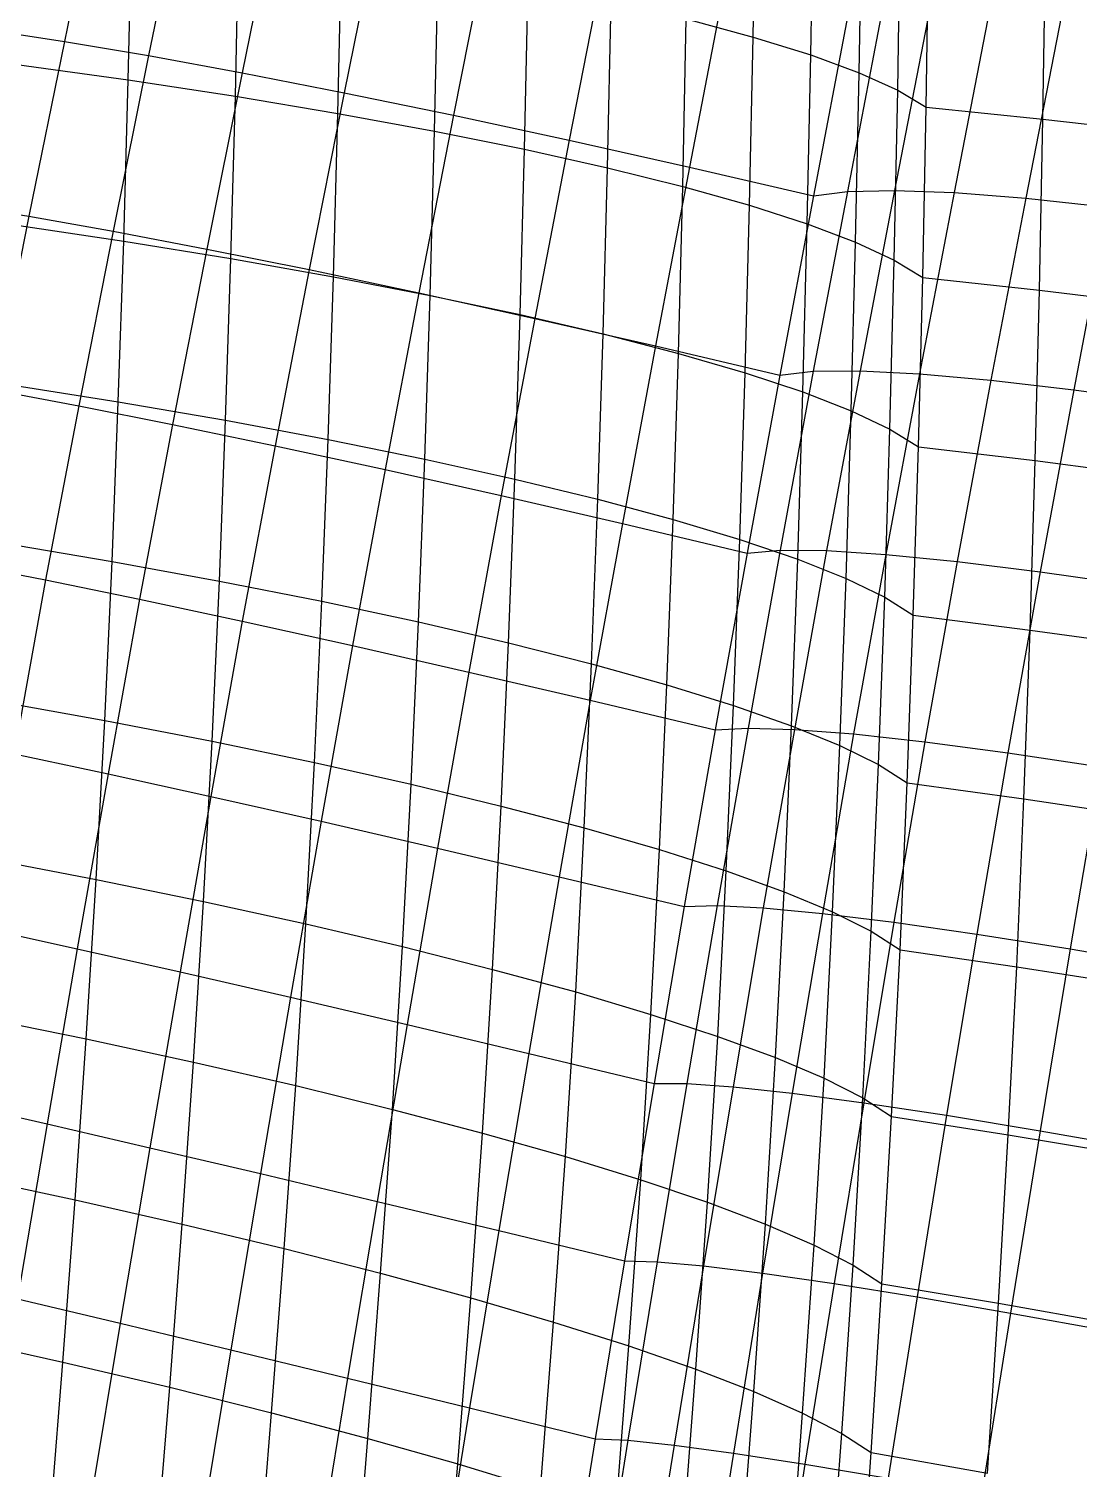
# Model space of a CAD drawing. Extents: x -429 to 429, y -1 to 209.
# Drawn here: x -361.02 to -346.23, y 103.1 to 123.39 of the extents above; entities that cross this region are included whole.
import ezdxf

# ---------------------------------------------------------------- set-up
doc = ezdxf.new("R2010")
doc.units = 0

msp = doc.modelspace()

# ---------------------------------------------------------------- linework, layer by layer
at = {"layer": 'default', "color": 5, "linetype": 'CONTINUOUS'}
for p, q in [((-360.009, 125.689, 125.773), (-360.52, 123.215, 125.459)), ((-358.826, 125.5, 124.365), (-359.336, 123.015, 124.045)), ((-357.51, 125.268, 123.092), (-358.018, 122.772, 122.767)), ((-356.077, 124.997, 121.966), (-356.581, 122.491, 121.639)), ((-354.541, 124.69, 121), (-355.04, 122.173, 120.673)), ((-352.919, 124.349, 120.205), (-353.413, 121.823, 119.879)), ((-351.23, 123.979, 119.589), (-351.718, 121.444, 119.267)), ((-349.491, 123.583, 119.159), (-349.973, 121.04, 118.843)), ((-349.491, 123.583, 119.159), (-349.973, 121.04, 118.843)), ((-349.005, 123.653, 117.307), (-349.494, 121.101, 116.982)), ((-348.336, 123.676, 115.513), (-348.831, 121.116, 115.18)), ((-347.492, 123.652, 113.797), (-347.991, 121.084, 113.455)), ((-346.481, 123.583, 112.178), (-346.982, 121.005, 111.828)), ((-361.557, 123.371, 126.992), (-360.52, 123.215, 125.459)), ((-360.52, 123.215, 125.459), (-361.021, 120.754, 125.152)), ((-360.52, 123.215, 125.459), (-359.336, 123.015, 124.045)), ((-359.336, 123.015, 124.045), (-359.836, 120.543, 123.734)), ((-359.336, 123.015, 124.045), (-358.018, 122.772, 122.767)), ((-358.018, 122.772, 122.767), (-358.516, 120.29, 122.452)), ((-358.018, 122.772, 122.767), (-356.581, 122.491, 121.639)), ((-356.581, 122.491, 121.639), (-357.075, 119.999, 121.321)), ((-356.581, 122.491, 121.639), (-355.04, 122.173, 120.673)), ((-355.04, 122.173, 120.673), (-355.53, 119.671, 120.354)), ((-355.04, 122.173, 120.673), (-353.413, 121.823, 119.879)), ((-353.413, 121.823, 119.879), (-353.897, 119.312, 119.562)), ((-353.413, 121.823, 119.879), (-351.718, 121.444, 119.267)), ((-351.718, 121.444, 119.267), (-352.196, 118.925, 118.953)), ((-351.718, 121.444, 119.267), (-349.973, 121.04, 118.843)), ((-362.057, 120.92, 126.692), (-361.021, 120.754, 125.152)), ((-349.973, 121.04, 118.843), (-350.445, 118.515, 118.535)), ((-349.973, 121.04, 118.843), (-350.445, 118.515, 118.535)), ((-349.494, 121.101, 116.982), (-349.975, 118.567, 116.666)), ((-349.973, 121.04, 118.843), (-349.494, 121.101, 116.982)), ((-349.494, 121.101, 116.982), (-348.831, 121.116, 115.18)), ((-348.831, 121.116, 115.18), (-349.317, 118.572, 114.855)), ((-348.831, 121.116, 115.18), (-347.991, 121.084, 113.455)), ((-347.991, 121.084, 113.455), (-348.48, 118.53, 113.122)), ((-347.991, 121.084, 113.455), (-346.982, 121.005, 111.828)), ((-346.982, 121.005, 111.828), (-347.473, 118.441, 111.487)), ((-346.982, 121.005, 111.828), (-345.816, 120.88, 110.316)), ((-361.021, 120.754, 125.152), (-361.505, 118.304, 124.862)), ((-361.021, 120.754, 125.152), (-359.836, 120.543, 123.734)), ((-345.816, 120.88, 110.316), (-346.307, 118.306, 109.969)), ((-359.836, 120.543, 123.734), (-360.319, 118.082, 123.438)), ((-359.836, 120.543, 123.734), (-358.516, 120.29, 122.452)), ((-358.516, 120.29, 122.452), (-358.997, 117.82, 122.153)), ((-358.516, 120.29, 122.452), (-357.075, 119.999, 121.321)), ((-357.075, 119.999, 121.321), (-357.553, 117.519, 121.02)), ((-357.075, 119.999, 121.321), (-355.53, 119.671, 120.354)), ((-355.53, 119.671, 120.354), (-356.005, 117.183, 120.052)), ((-355.53, 119.671, 120.354), (-353.897, 119.312, 119.562)), ((-353.897, 119.312, 119.562), (-354.368, 116.817, 119.26)), ((-353.897, 119.312, 119.562), (-352.196, 118.925, 118.953)), ((-352.196, 118.925, 118.953), (-352.662, 116.424, 118.653)), ((-352.196, 118.925, 118.953), (-350.445, 118.515, 118.535)), ((-350.445, 118.515, 118.535), (-350.907, 116.008, 118.238)), ((-350.445, 118.515, 118.535), (-350.907, 116.008, 118.238)), ((-350.445, 118.515, 118.535), (-349.975, 118.567, 116.666)), ((-349.975, 118.567, 116.666), (-350.441, 116.049, 116.361)), ((-349.975, 118.567, 116.666), (-349.317, 118.572, 114.855)), ((-349.317, 118.572, 114.855), (-349.788, 116.043, 114.543)), ((-349.317, 118.572, 114.855), (-348.48, 118.53, 113.122)), ((-348.48, 118.53, 113.122), (-348.953, 115.989, 112.804)), ((-348.48, 118.53, 113.122), (-347.473, 118.441, 111.487)), ((-361.505, 118.304, 124.862), (-360.319, 118.082, 123.438)), ((-347.473, 118.441, 111.487), (-347.947, 115.89, 111.163)), ((-347.473, 118.441, 111.487), (-346.307, 118.306, 109.969)), ((-346.307, 118.306, 109.969), (-346.781, 115.745, 109.638)), ((-346.307, 118.306, 109.969), (-344.996, 118.128, 108.583)), ((-360.319, 118.082, 123.438), (-360.785, 115.63, 123.159)), ((-360.319, 118.082, 123.438), (-358.997, 117.82, 122.153)), ((-358.997, 117.82, 122.153), (-359.462, 115.358, 121.871)), ((-358.997, 117.82, 122.153), (-357.553, 117.519, 121.02)), ((-357.553, 117.519, 121.02), (-358.016, 115.048, 120.735)), ((-357.553, 117.519, 121.02), (-356.005, 117.183, 120.052)), ((-356.005, 117.183, 120.052), (-356.464, 114.705, 119.766)), ((-356.005, 117.183, 120.052), (-354.368, 116.817, 119.26)), ((-354.368, 116.817, 119.26), (-354.824, 114.332, 118.973)), ((-354.368, 116.817, 119.26), (-352.662, 116.424, 118.653)), ((-352.662, 116.424, 118.653), (-353.115, 113.934, 118.366)), ((-352.662, 116.424, 118.653), (-350.907, 116.008, 118.238)), ((-350.907, 116.008, 118.238), (-350.441, 116.049, 116.361)), ((-350.441, 116.049, 116.361), (-350.893, 113.543, 116.07)), ((-350.441, 116.049, 116.361), (-349.788, 116.043, 114.543)), ((-361.971, 115.863, 124.586), (-360.785, 115.63, 123.159)), ((-350.907, 116.008, 118.238), (-351.355, 113.516, 117.953)), ((-350.907, 116.008, 118.238), (-351.355, 113.516, 117.953)), ((-349.788, 116.043, 114.543), (-350.242, 113.524, 114.246)), ((-349.788, 116.043, 114.543), (-348.953, 115.989, 112.804)), ((-348.953, 115.989, 112.804), (-349.409, 113.459, 112.501)), ((-348.953, 115.989, 112.804), (-347.947, 115.89, 111.163)), ((-347.947, 115.89, 111.163), (-348.404, 113.348, 110.854)), ((-347.947, 115.89, 111.163), (-346.781, 115.745, 109.638)), ((-346.781, 115.745, 109.638), (-347.237, 113.192, 109.325)), ((-346.781, 115.745, 109.638), (-345.468, 115.557, 108.248)), ((-360.785, 115.63, 123.159), (-361.23, 113.179, 122.9)), ((-360.785, 115.63, 123.159), (-359.462, 115.358, 121.871)), ((-359.462, 115.358, 121.871), (-359.906, 112.897, 121.609)), ((-359.462, 115.358, 121.871), (-358.016, 115.048, 120.735)), ((-358.016, 115.048, 120.735), (-358.459, 112.579, 120.471)), ((-358.016, 115.048, 120.735), (-356.464, 114.705, 119.766)), ((-356.464, 114.705, 119.766), (-356.907, 112.229, 119.499)), ((-356.464, 114.705, 119.766), (-354.824, 114.332, 118.973)), ((-354.824, 114.332, 118.973), (-355.265, 111.851, 118.704)), ((-354.824, 114.332, 118.973), (-353.115, 113.934, 118.366)), ((-353.115, 113.934, 118.366), (-353.554, 111.449, 118.096)), ((-353.115, 113.934, 118.366), (-351.355, 113.516, 117.953)), ((-351.355, 113.516, 117.953), (-351.791, 111.028, 117.68)), ((-351.355, 113.516, 117.953), (-351.791, 111.028, 117.68)), ((-351.355, 113.516, 117.953), (-350.893, 113.543, 116.07)), ((-350.893, 113.543, 116.07), (-351.33, 111.041, 115.793)), ((-350.893, 113.543, 116.07), (-350.242, 113.524, 114.246)), ((-350.242, 113.524, 114.246), (-350.679, 111.009, 113.965)), ((-350.242, 113.524, 114.246), (-349.409, 113.459, 112.501)), ((-349.409, 113.459, 112.501), (-349.846, 110.93, 112.216)), ((-349.409, 113.459, 112.501), (-348.404, 113.348, 110.854)), ((-348.404, 113.348, 110.854), (-348.84, 110.807, 110.566)), ((-348.404, 113.348, 110.854), (-347.237, 113.192, 109.325)), ((-361.23, 113.179, 122.9), (-359.906, 112.897, 121.609)), ((-347.237, 113.192, 109.325), (-347.673, 110.641, 109.033)), ((-347.237, 113.192, 109.325), (-345.923, 112.994, 107.931)), ((-359.906, 112.897, 121.609), (-360.339, 110.434, 121.358)), ((-359.906, 112.897, 121.609), (-358.459, 112.579, 120.471)), ((-345.923, 112.994, 107.931), (-346.358, 110.433, 107.636)), ((-358.459, 112.579, 120.471), (-358.892, 110.108, 120.217)), ((-358.459, 112.579, 120.471), (-356.907, 112.229, 119.499)), ((-356.907, 112.229, 119.499), (-357.338, 109.75, 119.243)), ((-356.907, 112.229, 119.499), (-355.265, 111.851, 118.704)), ((-355.265, 111.851, 118.704), (-355.695, 109.366, 118.446)), ((-355.265, 111.851, 118.704), (-353.554, 111.449, 118.096)), ((-353.554, 111.449, 118.096), (-353.982, 108.96, 117.836)), ((-353.554, 111.449, 118.096), (-351.791, 111.028, 117.68)), ((-351.791, 111.028, 117.68), (-352.217, 108.536, 117.419)), ((-351.791, 111.028, 117.68), (-352.217, 108.536, 117.419)), ((-351.791, 111.028, 117.68), (-351.33, 111.041, 115.793)), ((-351.33, 111.041, 115.793), (-351.756, 108.536, 115.527)), ((-351.33, 111.041, 115.793), (-350.679, 111.009, 113.965)), ((-350.679, 111.009, 113.965), (-351.105, 108.49, 113.695)), ((-350.679, 111.009, 113.965), (-349.846, 110.93, 112.216)), ((-349.846, 110.93, 112.216), (-350.271, 108.4, 111.942)), ((-349.846, 110.93, 112.216), (-348.84, 110.807, 110.566)), ((-348.84, 110.807, 110.566), (-349.265, 108.265, 110.289)), ((-348.84, 110.807, 110.566), (-347.673, 110.641, 109.033)), ((-361.664, 110.726, 122.652), (-360.339, 110.434, 121.358)), ((-347.673, 110.641, 109.033), (-348.098, 108.088, 108.753)), ((-347.673, 110.641, 109.033), (-346.358, 110.433, 107.636)), ((-360.339, 110.434, 121.358), (-360.764, 107.968, 121.116)), ((-360.339, 110.434, 121.358), (-358.892, 110.108, 120.217)), ((-346.358, 110.433, 107.636), (-346.782, 107.87, 107.353)), ((-346.358, 110.433, 107.636), (-344.91, 110.186, 106.39)), ((-358.892, 110.108, 120.217), (-359.316, 107.632, 119.973)), ((-358.892, 110.108, 120.217), (-357.338, 109.75, 119.243)), ((-357.338, 109.75, 119.243), (-357.761, 107.267, 118.996)), ((-357.338, 109.75, 119.243), (-355.695, 109.366, 118.446)), ((-355.695, 109.366, 118.446), (-356.117, 106.876, 118.197)), ((-355.695, 109.366, 118.446), (-353.982, 108.96, 117.836)), ((-353.982, 108.96, 117.836), (-354.401, 106.464, 117.585)), ((-353.982, 108.96, 117.836), (-352.217, 108.536, 117.419)), ((-352.217, 108.536, 117.419), (-352.635, 106.036, 117.166)), ((-352.217, 108.536, 117.419), (-352.635, 106.036, 117.166)), ((-352.217, 108.536, 117.419), (-351.756, 108.536, 115.527)), ((-351.756, 108.536, 115.527), (-352.173, 106.024, 115.271)), ((-351.756, 108.536, 115.527), (-351.105, 108.49, 113.695)), ((-351.105, 108.49, 113.695), (-351.522, 105.966, 113.434)), ((-351.105, 108.49, 113.695), (-350.271, 108.4, 111.942)), ((-350.271, 108.4, 111.942), (-350.688, 105.864, 111.678)), ((-350.271, 108.4, 111.942), (-349.265, 108.265, 110.289)), ((-362.089, 108.27, 122.412), (-360.764, 107.968, 121.116)), ((-349.265, 108.265, 110.289), (-349.682, 105.718, 110.021)), ((-349.265, 108.265, 110.289), (-348.098, 108.088, 108.753)), ((-360.764, 107.968, 121.116), (-361.181, 105.503, 120.88)), ((-360.764, 107.968, 121.116), (-359.316, 107.632, 119.973)), ((-348.098, 108.088, 108.753), (-348.514, 105.531, 108.482)), ((-348.098, 108.088, 108.753), (-346.782, 107.87, 107.353)), ((-346.782, 107.87, 107.353), (-347.197, 105.303, 107.079)), ((-346.782, 107.87, 107.353), (-345.333, 107.615, 106.104)), ((-359.316, 107.632, 119.973), (-359.733, 105.158, 119.735)), ((-359.316, 107.632, 119.973), (-357.761, 107.267, 118.996)), ((-357.761, 107.267, 118.996), (-358.177, 104.784, 118.756)), ((-357.761, 107.267, 118.996), (-356.117, 106.876, 118.197)), ((-356.117, 106.876, 118.197), (-356.532, 104.386, 117.955)), ((-356.117, 106.876, 118.197), (-354.401, 106.464, 117.585)), ((-354.401, 106.464, 117.585), (-354.815, 103.968, 117.341)), ((-354.401, 106.464, 117.585), (-352.635, 106.036, 117.166)), ((-352.635, 106.036, 117.166), (-353.046, 103.533, 116.92)), ((-352.635, 106.036, 117.166), (-353.046, 103.533, 116.92)), ((-352.635, 106.036, 117.166), (-352.173, 106.024, 115.271)), ((-352.173, 106.024, 115.271), (-352.585, 103.51, 115.021)), ((-352.173, 106.024, 115.271), (-351.522, 105.966, 113.434)), ((-351.522, 105.966, 113.434), (-351.933, 103.442, 113.181)), ((-351.522, 105.966, 113.434), (-350.688, 105.864, 111.678)), ((-350.688, 105.864, 111.678), (-351.099, 103.329, 111.421)), ((-350.688, 105.864, 111.678), (-349.682, 105.718, 110.021)), ((-349.682, 105.718, 110.021), (-350.092, 103.172, 109.761)), ((-349.682, 105.718, 110.021), (-348.514, 105.531, 108.482)), ((-361.181, 105.503, 120.88), (-359.733, 105.158, 119.735)), ((-348.514, 105.531, 108.482), (-348.923, 102.975, 108.219)), ((-348.514, 105.531, 108.482), (-347.197, 105.303, 107.079)), ((-347.197, 105.303, 107.079), (-347.606, 102.738, 106.814)), ((-347.197, 105.303, 107.079), (-345.747, 105.039, 105.828)), ((-359.733, 105.158, 119.735), (-360.142, 102.698, 119.505)), ((-359.733, 105.158, 119.735), (-358.177, 104.784, 118.756)), ((-358.177, 104.784, 118.756), (-358.586, 102.316, 118.524)), ((-358.177, 104.784, 118.756), (-356.532, 104.386, 117.955)), ((-356.532, 104.386, 117.955), (-356.939, 101.91, 117.72)), ((-356.532, 104.386, 117.955), (-354.815, 103.968, 117.341)), ((-354.815, 103.968, 117.341), (-355.221, 101.485, 117.104)), ((-354.815, 103.968, 117.341), (-353.046, 103.533, 116.92)), ((-353.046, 103.533, 116.92), (-353.451, 101.046, 116.681)), ((-353.046, 103.533, 116.92), (-353.451, 101.046, 116.681)), ((-353.046, 103.533, 116.92), (-352.585, 103.51, 115.021)), ((-352.585, 103.51, 115.021), (-352.988, 101.011, 114.778)), ((-352.585, 103.51, 115.021), (-351.933, 103.442, 113.181)), ((-351.933, 103.442, 113.181), (-352.337, 100.932, 112.935)), ((-351.933, 103.442, 113.181), (-351.099, 103.329, 111.421)), ((-351.099, 103.329, 111.421), (-351.502, 100.808, 111.172)), ((-351.099, 103.329, 111.421), (-350.092, 103.172, 109.761)), ((-350.092, 103.172, 109.761), (-350.495, 100.642, 109.508)), ((-350.092, 103.172, 109.761), (-348.923, 102.975, 108.219))]:
    msp.add_line(p, q, dxfattribs=at)
at = {"layer": 'default', "color": 3, "linetype": 'CONTINUOUS'}
for p, q in [((-350.823, 123.276, 154.652), (-350.784, 125.656, 154.511)), ((-350.01, 123.023, 153.237), (-349.971, 125.412, 153.096)), ((-349.329, 122.772, 151.756), (-349.29, 125.169, 151.614)), ((-359.623, 122.672, 161.989), (-359.571, 124.955, 161.864)), ((-348.786, 122.526, 150.221), (-348.747, 124.929, 150.079)), ((-358.112, 122.441, 161.308), (-358.061, 124.739, 161.182)), ((-348.385, 122.286, 148.644), (-348.347, 124.695, 148.501)), ((-348.385, 122.286, 148.644), (-348.347, 124.695, 148.501)), ((-356.671, 122.2, 160.499), (-356.62, 124.512, 160.372)), ((-346.742, 122.12, 148.165), (-346.704, 124.542, 148.022)), ((-355.31, 121.95, 159.568), (-355.259, 124.275, 159.44)), ((-354.04, 121.694, 158.522), (-353.989, 124.032, 158.394)), ((-352.871, 121.433, 157.369), (-352.821, 123.783, 157.24)), ((-351.813, 121.17, 156.12), (-351.763, 123.53, 155.99)), ((-351.763, 123.53, 155.99), (-350.823, 123.276, 154.652)), ((-350.874, 120.907, 154.782), (-350.823, 123.276, 154.652)), ((-350.823, 123.276, 154.652), (-350.01, 123.023, 153.237)), ((-350.06, 120.645, 153.368), (-350.01, 123.023, 153.237)), ((-350.01, 123.023, 153.237), (-349.329, 122.772, 151.756)), ((-361.19, 122.89, 162.536), (-359.623, 122.672, 161.989)), ((-349.379, 120.386, 151.887), (-349.329, 122.772, 151.756)), ((-349.329, 122.772, 151.756), (-348.786, 122.526, 150.221)), ((-359.685, 120.399, 162.104), (-359.623, 122.672, 161.989)), ((-359.623, 122.672, 161.989), (-358.112, 122.441, 161.308)), ((-358.175, 120.154, 161.424), (-358.112, 122.441, 161.308)), ((-358.112, 122.441, 161.308), (-356.671, 122.2, 160.499)), ((-348.835, 120.134, 150.352), (-348.786, 122.526, 150.221)), ((-348.786, 122.526, 150.221), (-348.385, 122.286, 148.644)), ((-356.733, 119.898, 160.615), (-356.671, 122.2, 160.499)), ((-356.671, 122.2, 160.499), (-355.31, 121.95, 159.568)), ((-348.434, 119.889, 148.775), (-348.385, 122.286, 148.644)), ((-348.434, 119.889, 148.775), (-348.385, 122.286, 148.644)), ((-348.385, 122.286, 148.644), (-346.742, 122.12, 148.165)), ((-355.372, 119.635, 159.685), (-355.31, 121.95, 159.568)), ((-355.31, 121.95, 159.568), (-354.04, 121.694, 158.522)), ((-346.79, 119.709, 148.298), (-346.742, 122.12, 148.165)), ((-346.742, 122.12, 148.165), (-345.149, 121.941, 147.546)), ((-354.102, 119.366, 158.64), (-354.04, 121.694, 158.522)), ((-354.04, 121.694, 158.522), (-352.871, 121.433, 157.369)), ((-352.934, 119.094, 157.488), (-352.871, 121.433, 157.369)), ((-352.871, 121.433, 157.369), (-351.813, 121.17, 156.12)), ((-351.875, 118.82, 156.238), (-351.813, 121.17, 156.12)), ((-351.813, 121.17, 156.12), (-350.874, 120.907, 154.782)), ((-350.935, 118.547, 154.901), (-350.874, 120.907, 154.782)), ((-350.874, 120.907, 154.782), (-350.06, 120.645, 153.368)), ((-361.253, 120.633, 162.651), (-359.685, 120.399, 162.104)), ((-350.121, 118.277, 153.487), (-350.06, 120.645, 153.368)), ((-350.06, 120.645, 153.368), (-349.379, 120.386, 151.887)), ((-359.761, 118.138, 162.208), (-359.685, 120.399, 162.104)), ((-359.685, 120.399, 162.104), (-358.175, 120.154, 161.424)), ((-349.44, 118.011, 152.007), (-349.379, 120.386, 151.887)), ((-349.379, 120.386, 151.887), (-348.835, 120.134, 150.352)), ((-358.25, 117.877, 161.528), (-358.175, 120.154, 161.424)), ((-358.175, 120.154, 161.424), (-356.733, 119.898, 160.615)), ((-348.896, 117.753, 150.472), (-348.835, 120.134, 150.352)), ((-348.835, 120.134, 150.352), (-348.434, 119.889, 148.775)), ((-356.808, 117.607, 160.72), (-356.733, 119.898, 160.615)), ((-356.733, 119.898, 160.615), (-355.372, 119.635, 159.685)), ((-348.494, 117.504, 148.895), (-348.434, 119.889, 148.775)), ((-348.494, 117.504, 148.895), (-348.434, 119.889, 148.775)), ((-348.434, 119.889, 148.775), (-346.79, 119.709, 148.298)), ((-346.85, 117.309, 148.418), (-346.79, 119.709, 148.298)), ((-346.79, 119.709, 148.298), (-345.198, 119.517, 147.679)), ((-355.447, 117.331, 159.79), (-355.372, 119.635, 159.685)), ((-355.372, 119.635, 159.685), (-354.102, 119.366, 158.64)), ((-354.177, 117.049, 158.746), (-354.102, 119.366, 158.64)), ((-354.102, 119.366, 158.64), (-352.934, 119.094, 157.488)), ((-353.008, 116.765, 157.594), (-352.934, 119.094, 157.488)), ((-352.934, 119.094, 157.488), (-351.875, 118.82, 156.238)), ((-351.95, 116.481, 156.345), (-351.875, 118.82, 156.238)), ((-351.875, 118.82, 156.238), (-350.935, 118.547, 154.901)), ((-351.009, 116.198, 155.009), (-350.935, 118.547, 154.901)), ((-350.935, 118.547, 154.901), (-350.121, 118.277, 153.487)), ((-361.329, 118.388, 162.754), (-359.761, 118.138, 162.208)), ((-359.849, 115.889, 162.299), (-359.761, 118.138, 162.208)), ((-359.761, 118.138, 162.208), (-358.25, 117.877, 161.528)), ((-350.195, 115.92, 153.595), (-350.121, 118.277, 153.487)), ((-350.121, 118.277, 153.487), (-349.44, 118.011, 152.007)), ((-358.338, 115.612, 161.62), (-358.25, 117.877, 161.528)), ((-358.25, 117.877, 161.528), (-356.808, 117.607, 160.72)), ((-349.513, 115.647, 152.115), (-349.44, 118.011, 152.007)), ((-349.44, 118.011, 152.007), (-348.896, 117.753, 150.472)), ((-348.969, 115.384, 150.58), (-348.896, 117.753, 150.472)), ((-348.896, 117.753, 150.472), (-348.494, 117.504, 148.895)), ((-356.897, 115.328, 160.813), (-356.808, 117.607, 160.72)), ((-356.808, 117.607, 160.72), (-355.447, 117.331, 159.79)), ((-348.567, 115.131, 149.002), (-348.494, 117.504, 148.895)), ((-348.567, 115.131, 149.002), (-348.494, 117.504, 148.895)), ((-348.494, 117.504, 148.895), (-346.85, 117.309, 148.418)), ((-355.535, 115.037, 159.883), (-355.447, 117.331, 159.79)), ((-355.447, 117.331, 159.79), (-354.177, 117.049, 158.746)), ((-346.923, 114.921, 148.526), (-346.85, 117.309, 148.418)), ((-346.85, 117.309, 148.418), (-345.258, 117.103, 147.8)), ((-354.265, 114.742, 158.839), (-354.177, 117.049, 158.746)), ((-354.177, 117.049, 158.746), (-353.008, 116.765, 157.594)), ((-353.096, 114.447, 157.688), (-353.008, 116.765, 157.594)), ((-353.008, 116.765, 157.594), (-351.95, 116.481, 156.345)), ((-352.038, 114.152, 156.44), (-351.95, 116.481, 156.345)), ((-351.95, 116.481, 156.345), (-351.009, 116.198, 155.009)), ((-361.418, 116.155, 162.845), (-359.849, 115.889, 162.299)), ((-351.097, 113.86, 155.103), (-351.009, 116.198, 155.009)), ((-351.009, 116.198, 155.009), (-350.195, 115.92, 153.595)), ((-359.953, 113.649, 162.377), (-359.849, 115.889, 162.299)), ((-359.849, 115.889, 162.299), (-358.338, 115.612, 161.62)), ((-350.283, 113.574, 153.689), (-350.195, 115.92, 153.595)), ((-350.195, 115.92, 153.595), (-349.513, 115.647, 152.115)), ((-349.601, 113.296, 152.209), (-349.513, 115.647, 152.115)), ((-349.513, 115.647, 152.115), (-348.969, 115.384, 150.58)), ((-358.442, 113.356, 161.698), (-358.338, 115.612, 161.62)), ((-358.338, 115.612, 161.62), (-356.897, 115.328, 160.813)), ((-357.001, 113.056, 160.891), (-356.897, 115.328, 160.813)), ((-356.897, 115.328, 160.813), (-355.535, 115.037, 159.883)), ((-349.056, 113.027, 150.674), (-348.969, 115.384, 150.58)), ((-348.969, 115.384, 150.58), (-348.567, 115.131, 149.002)), ((-355.639, 112.751, 159.962), (-355.535, 115.037, 159.883)), ((-355.535, 115.037, 159.883), (-354.265, 114.742, 158.839)), ((-348.653, 112.771, 149.096), (-348.567, 115.131, 149.002)), ((-348.653, 112.771, 149.096), (-348.567, 115.131, 149.002)), ((-348.567, 115.131, 149.002), (-346.923, 114.921, 148.526)), ((-347.009, 112.545, 148.62), (-346.923, 114.921, 148.526)), ((-346.923, 114.921, 148.526), (-345.33, 114.701, 147.908)), ((-354.369, 112.443, 158.918), (-354.265, 114.742, 158.839)), ((-354.265, 114.742, 158.839), (-353.096, 114.447, 157.688)), ((-353.2, 112.136, 157.768), (-353.096, 114.447, 157.688)), ((-353.096, 114.447, 157.688), (-352.038, 114.152, 156.44)), ((-352.141, 111.83, 156.519), (-352.038, 114.152, 156.44)), ((-352.038, 114.152, 156.44), (-351.097, 113.86, 155.103)), ((-361.522, 113.933, 162.922), (-359.953, 113.649, 162.377)), ((-351.201, 111.53, 155.183), (-351.097, 113.86, 155.103)), ((-351.097, 113.86, 155.103), (-350.283, 113.574, 153.689)), ((-360.074, 111.41, 162.441), (-359.953, 113.649, 162.377)), ((-359.953, 113.649, 162.377), (-358.442, 113.356, 161.698)), ((-350.386, 111.236, 153.769), (-350.283, 113.574, 153.689)), ((-350.283, 113.574, 153.689), (-349.601, 113.296, 152.209)), ((-358.563, 111.1, 161.762), (-358.442, 113.356, 161.698)), ((-358.442, 113.356, 161.698), (-357.001, 113.056, 160.891)), ((-349.703, 110.952, 152.289), (-349.601, 113.296, 152.209)), ((-349.601, 113.296, 152.209), (-349.056, 113.027, 150.674)), ((-357.122, 110.784, 160.955), (-357.001, 113.056, 160.891)), ((-357.001, 113.056, 160.891), (-355.639, 112.751, 159.962)), ((-349.158, 110.68, 150.753), (-349.056, 113.027, 150.674)), ((-349.056, 113.027, 150.674), (-348.653, 112.771, 149.096)), ((-355.76, 110.465, 160.026), (-355.639, 112.751, 159.962)), ((-355.639, 112.751, 159.962), (-354.369, 112.443, 158.918)), ((-348.754, 110.421, 149.175), (-348.653, 112.771, 149.096)), ((-348.754, 110.421, 149.175), (-348.653, 112.771, 149.096)), ((-348.653, 112.771, 149.096), (-347.009, 112.545, 148.62)), ((-354.49, 110.144, 158.982), (-354.369, 112.443, 158.918)), ((-354.369, 112.443, 158.918), (-353.2, 112.136, 157.768)), ((-347.11, 110.179, 148.699), (-347.009, 112.545, 148.62)), ((-347.009, 112.545, 148.62), (-345.416, 112.31, 148.003)), ((-353.321, 109.825, 157.832), (-353.2, 112.136, 157.768)), ((-353.2, 112.136, 157.768), (-352.141, 111.83, 156.519)), ((-352.262, 109.509, 156.583), (-352.141, 111.83, 156.519)), ((-352.141, 111.83, 156.519), (-351.201, 111.53, 155.183)), ((-361.643, 111.711, 162.986), (-360.074, 111.41, 162.441)), ((-360.213, 109.163, 162.488), (-360.074, 111.41, 162.441)), ((-360.074, 111.41, 162.441), (-358.563, 111.1, 161.762)), ((-351.321, 109.2, 155.247), (-351.201, 111.53, 155.183)), ((-351.201, 111.53, 155.183), (-350.386, 111.236, 153.769)), ((-350.506, 108.9, 153.833), (-350.386, 111.236, 153.769)), ((-350.386, 111.236, 153.769), (-349.703, 110.952, 152.289)), ((-358.703, 108.837, 161.809), (-358.563, 111.1, 161.762)), ((-358.563, 111.1, 161.762), (-357.122, 110.784, 160.955)), ((-357.262, 108.506, 161.001), (-357.122, 110.784, 160.955)), ((-357.122, 110.784, 160.955), (-355.76, 110.465, 160.026)), ((-349.823, 108.61, 152.352), (-349.703, 110.952, 152.289)), ((-349.703, 110.952, 152.289), (-349.158, 110.68, 150.753)), ((-349.277, 108.334, 150.817), (-349.158, 110.68, 150.753)), ((-349.158, 110.68, 150.753), (-348.754, 110.421, 149.175)), ((-355.902, 108.172, 160.072), (-355.76, 110.465, 160.026)), ((-355.76, 110.465, 160.026), (-354.49, 110.144, 158.982)), ((-348.873, 108.073, 149.238), (-348.754, 110.421, 149.175)), ((-348.873, 108.073, 149.238), (-348.754, 110.421, 149.175)), ((-348.754, 110.421, 149.175), (-347.11, 110.179, 148.699)), ((-347.229, 107.814, 148.762), (-347.11, 110.179, 148.699)), ((-347.11, 110.179, 148.699), (-345.517, 109.929, 148.082)), ((-354.632, 107.838, 159.028), (-354.49, 110.144, 158.982)), ((-354.49, 110.144, 158.982), (-353.321, 109.825, 157.832)), ((-353.463, 107.507, 157.877), (-353.321, 109.825, 157.832)), ((-353.321, 109.825, 157.832), (-352.262, 109.509, 156.583)), ((-361.781, 109.481, 163.035), (-360.213, 109.163, 162.488)), ((-352.404, 107.181, 156.629), (-352.262, 109.509, 156.583)), ((-352.262, 109.509, 156.583), (-351.321, 109.2, 155.247)), ((-360.371, 106.899, 162.521), (-360.213, 109.163, 162.488)), ((-360.213, 109.163, 162.488), (-358.703, 108.837, 161.809)), ((-351.463, 106.863, 155.293), (-351.321, 109.2, 155.247)), ((-351.321, 109.2, 155.247), (-350.506, 108.9, 153.833)), ((-358.863, 106.557, 161.837), (-358.703, 108.837, 161.809)), ((-358.703, 108.837, 161.809), (-357.262, 108.506, 161.001)), ((-350.647, 106.555, 153.879), (-350.506, 108.9, 153.833)), ((-350.506, 108.9, 153.833), (-349.823, 108.61, 152.352)), ((-349.963, 106.26, 152.399), (-349.823, 108.61, 152.352)), ((-349.823, 108.61, 152.352), (-349.277, 108.334, 150.817)), ((-357.425, 106.211, 161.026), (-357.262, 108.506, 161.001)), ((-357.262, 108.506, 161.001), (-355.902, 108.172, 160.072)), ((-356.067, 105.864, 160.095), (-355.902, 108.172, 160.072)), ((-355.902, 108.172, 160.072), (-354.632, 107.838, 159.028)), ((-349.415, 105.979, 150.864), (-349.277, 108.334, 150.817)), ((-349.277, 108.334, 150.817), (-348.873, 108.073, 149.238)), ((-349.009, 105.715, 149.285), (-348.873, 108.073, 149.238)), ((-349.009, 105.715, 149.285), (-348.873, 108.073, 149.238)), ((-348.873, 108.073, 149.238), (-347.229, 107.814, 148.762)), ((-354.799, 105.518, 159.051), (-354.632, 107.838, 159.028)), ((-354.632, 107.838, 159.028), (-353.463, 107.507, 157.877)), ((-347.365, 105.441, 148.808), (-347.229, 107.814, 148.762)), ((-347.229, 107.814, 148.762), (-345.635, 107.548, 148.145)), ((-353.631, 105.175, 157.9), (-353.463, 107.507, 157.877)), ((-353.463, 107.507, 157.877), (-352.404, 107.181, 156.629)), ((-361.936, 107.233, 163.072), (-360.371, 106.899, 162.521)), ((-352.572, 104.839, 156.653), (-352.404, 107.181, 156.629)), ((-352.404, 107.181, 156.629), (-351.463, 106.863, 155.293)), ((-360.542, 104.613, 162.542), (-360.371, 106.899, 162.521)), ((-360.371, 106.899, 162.521), (-358.863, 106.557, 161.837)), ((-351.63, 104.512, 155.319), (-351.463, 106.863, 155.293)), ((-351.463, 106.863, 155.293), (-350.647, 106.555, 153.879)), ((-359.038, 104.257, 161.854), (-358.863, 106.557, 161.837)), ((-358.863, 106.557, 161.837), (-357.425, 106.211, 161.026)), ((-350.813, 104.196, 153.907), (-350.647, 106.555, 153.879)), ((-350.647, 106.555, 153.879), (-349.963, 106.26, 152.399)), ((-357.602, 103.897, 161.041), (-357.425, 106.211, 161.026)), ((-357.425, 106.211, 161.026), (-356.067, 105.864, 160.095)), ((-350.125, 103.894, 152.429), (-349.963, 106.26, 152.399)), ((-349.963, 106.26, 152.399), (-349.415, 105.979, 150.864)), ((-349.573, 103.607, 150.895), (-349.415, 105.979, 150.864)), ((-349.415, 105.979, 150.864), (-349.009, 105.715, 149.285)), ((-356.246, 103.537, 160.108), (-356.067, 105.864, 160.095)), ((-356.067, 105.864, 160.095), (-354.799, 105.518, 159.051)), ((-349.161, 103.339, 149.318), (-349.009, 105.715, 149.285)), ((-349.161, 103.339, 149.318), (-349.009, 105.715, 149.285)), ((-349.009, 105.715, 149.285), (-347.365, 105.441, 148.808)), ((-354.98, 103.178, 159.062), (-354.799, 105.518, 159.051)), ((-354.799, 105.518, 159.051), (-353.631, 105.175, 157.9)), ((-347.52, 103.049, 148.835), (-347.365, 105.441, 148.808)), ((-347.365, 105.441, 148.808), (-345.773, 105.159, 148.189)), ((-353.814, 102.824, 157.912), (-353.631, 105.175, 157.9)), ((-353.631, 105.175, 157.9), (-352.572, 104.839, 156.653)), ((-362.105, 104.963, 163.099), (-360.542, 104.613, 162.542)), ((-352.755, 102.478, 156.666), (-352.572, 104.839, 156.653)), ((-352.572, 104.839, 156.653), (-351.63, 104.512, 155.319)), ((-360.726, 102.305, 162.555), (-360.542, 104.613, 162.542)), ((-360.542, 104.613, 162.542), (-359.038, 104.257, 161.854)), ((-351.812, 102.141, 155.333), (-351.63, 104.512, 155.319)), ((-351.63, 104.512, 155.319), (-350.813, 104.196, 153.907)), ((-359.224, 101.935, 161.863), (-359.038, 104.257, 161.854)), ((-359.038, 104.257, 161.854), (-357.602, 103.897, 161.041)), ((-350.993, 101.816, 153.923), (-350.813, 104.196, 153.907)), ((-350.813, 104.196, 153.907), (-350.125, 103.894, 152.429)), ((-357.791, 101.563, 161.047), (-357.602, 103.897, 161.041)), ((-357.602, 103.897, 161.041), (-356.246, 103.537, 160.108)), ((-350.302, 101.506, 152.446), (-350.125, 103.894, 152.429)), ((-350.125, 103.894, 152.429), (-349.573, 103.607, 150.895)), ((-356.438, 101.19, 160.112), (-356.246, 103.537, 160.108)), ((-356.246, 103.537, 160.108), (-354.98, 103.178, 159.062)), ((-349.746, 101.213, 150.915), (-349.573, 103.607, 150.895)), ((-349.573, 103.607, 150.895), (-349.161, 103.339, 149.318)), ((-349.328, 100.939, 149.34), (-349.161, 103.339, 149.318)), ((-349.328, 100.939, 149.34), (-349.161, 103.339, 149.318)), ((-349.161, 103.339, 149.318), (-347.52, 103.049, 148.835)), ((-355.173, 100.819, 159.065), (-354.98, 103.178, 159.062)), ((-354.98, 103.178, 159.062), (-353.814, 102.824, 157.912))]:
    msp.add_line(p, q, dxfattribs=at)

doc.saveas('drawing.dxf')
